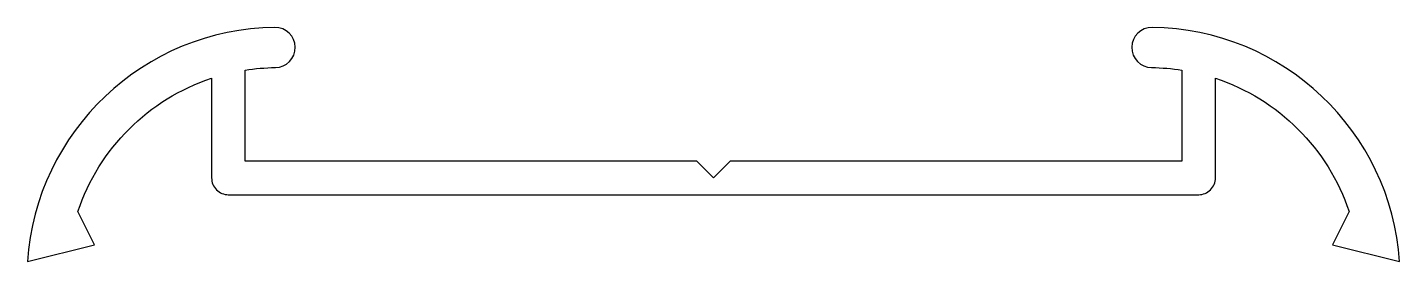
# Model space of a CAD drawing. Extents: x 237.3 to 278.3, y 262.5 to 269.5.
import ezdxf

# ---------------------------------------------------------------- set-up
doc = ezdxf.new("R2010")
doc.units = 0
doc.layers.add('ANA', color=220, linetype='CONTINUOUS')

msp = doc.modelspace()

# ---------------------------------------------------------------- linework, layer by layer
at = {"layer": 'ANA'}
msp.add_lwpolyline([(271.801, 268.238), (271.801, 265.514), (258.301, 265.514), (257.801, 265.014), (257.301, 265.514), (243.801, 265.514), (243.801, 268.238, -0.036165), (244.708, 268.314, 1), (244.694, 269.514, 0.391459), (237.298, 262.514), (239.301, 263.014), (238.807, 264.014, -0.236265), (242.801, 267.995), (242.801, 265.014, 0.414214), (243.301, 264.514), (257.801, 264.514), (272.301, 264.514, 0.414214), (272.801, 265.014), (272.801, 267.995, -0.236265), (276.795, 264.014), (276.301, 263.014), (278.304, 262.514, 0.391459), (270.908, 269.514, 1), (270.894, 268.314, -0.036165)], format="xyb", close=True, dxfattribs=at)

doc.saveas('drawing.dxf')
